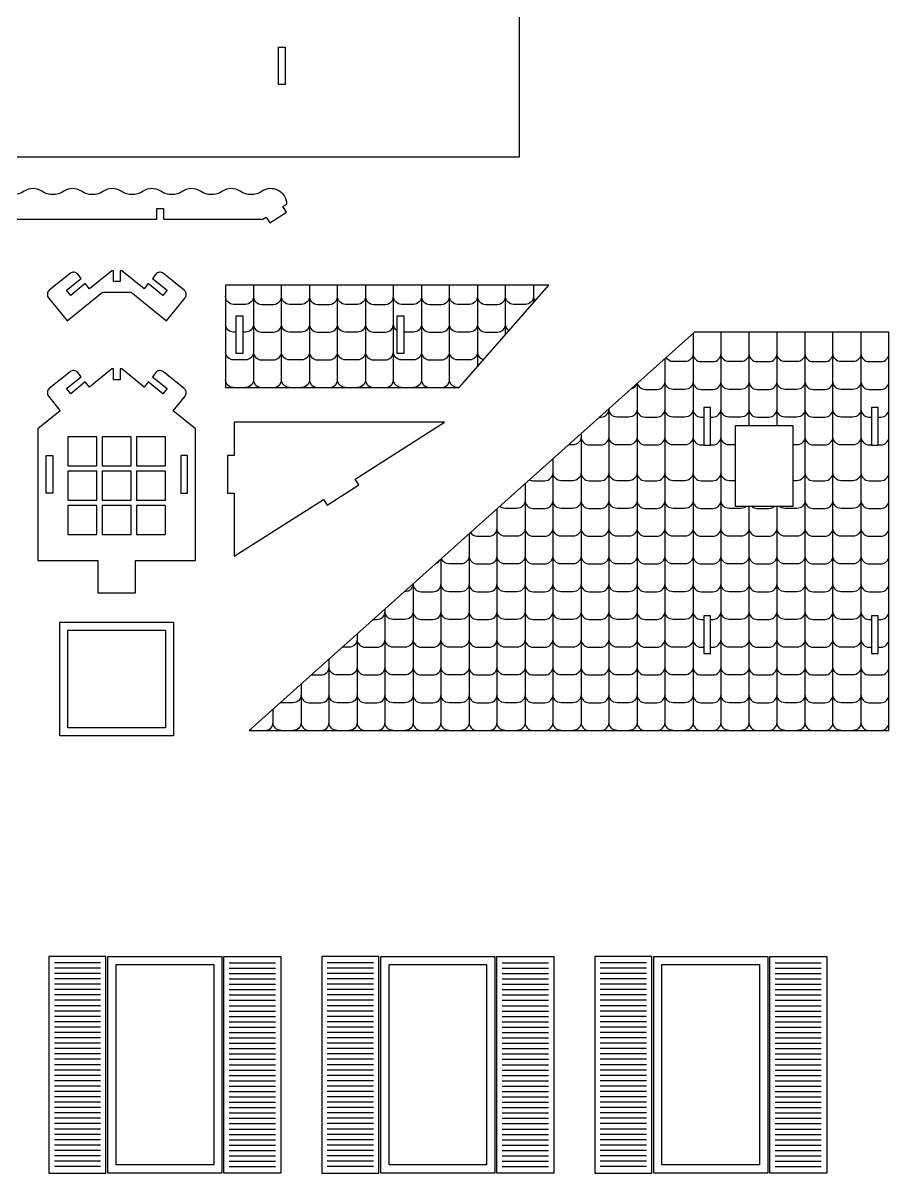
# Model space of a CAD drawing. Extents: x 9461 to 9920, y 969 to 1221.
# Drawn here: x 9739.8 to 9804.4, y 971.7 to 1057.4 of the extents above; entities that cross this region are included whole.
import ezdxf

# ---------------------------------------------------------------- set-up
doc = ezdxf.new("R2010")
doc.units = 0
doc.header["$MEASUREMENT"] = 0
doc.layers.add('LAYER_1', color=18, linetype='CONTINUOUS')

msp = doc.modelspace()

# ---------------------------------------------------------------- linework, layer by layer
at = {"layer": 'LAYER_1'}
for points in [[(9776.814, 1047.442), (9718.021, 1047.442), (9718.021, 1061.953), (9776.814, 1061.953)], [(9758.868, 1055.642), (9759.368, 1055.642), (9759.368, 1052.842), (9758.868, 1052.842)], [(9772.348, 1030.244), (9779.036, 1037.883), (9754.924, 1037.883), (9754.924, 1030.244)], [(9755.724, 1035.589), (9756.224, 1035.589), (9756.224, 1032.789), (9755.724, 1032.789)], [(9767.724, 1035.589), (9768.224, 1035.589), (9768.224, 1032.789), (9767.724, 1032.789)], [(9804.388, 1004.671), (9804.388, 1034.369), (9789.876, 1034.369), (9756.686, 1004.671)], [(9791.088, 1025.949), (9791.088, 1028.749), (9790.588, 1028.749), (9790.588, 1025.949)], [(9803.588, 1025.949), (9803.588, 1028.749), (9803.088, 1028.749), (9803.088, 1025.949)], [(9755.075, 1022.369), (9755.575, 1022.369), (9755.575, 1017.662), (9762.229, 1021.906), (9762.498, 1021.484), (9764.858, 1022.99), (9764.59, 1023.411), (9771.243, 1027.655), (9755.575, 1027.655), (9755.575, 1025.169), (9755.075, 1025.169)], [(9797.254, 1027.394), (9792.921, 1027.394), (9792.921, 1021.404), (9797.254, 1021.404)], [(9743.177, 1024.409), (9745.337, 1024.409), (9745.337, 1026.569), (9743.177, 1026.569)], [(9745.737, 1024.409), (9747.897, 1024.409), (9747.897, 1026.569), (9745.737, 1026.569)], [(9748.297, 1024.409), (9750.457, 1024.409), (9750.457, 1026.569), (9748.297, 1026.569)], [(9741.543, 1025.169), (9742.043, 1025.169), (9742.043, 1022.369), (9741.543, 1022.369)], [(9752.092, 1025.169), (9751.592, 1025.169), (9751.592, 1022.369), (9752.092, 1022.369)], [(9743.177, 1021.849), (9745.337, 1021.849), (9745.337, 1024.009), (9743.177, 1024.009)], [(9745.737, 1021.849), (9747.897, 1021.849), (9747.897, 1024.009), (9745.737, 1024.009)], [(9748.297, 1021.849), (9750.457, 1021.849), (9750.457, 1024.009), (9748.297, 1024.009)], [(9743.177, 1019.289), (9745.337, 1019.289), (9745.337, 1021.449), (9743.177, 1021.449)], [(9745.737, 1019.289), (9747.897, 1019.289), (9747.897, 1021.449), (9745.737, 1021.449)], [(9748.297, 1019.289), (9750.457, 1019.289), (9750.457, 1021.449), (9748.297, 1021.449)], [(9791.088, 1013.221), (9790.588, 1013.221), (9790.588, 1010.421), (9791.088, 1010.421)], [(9803.588, 1013.221), (9803.088, 1013.221), (9803.088, 1010.421), (9803.588, 1010.421)], [(9742.577, 1012.747), (9751.057, 1012.747), (9751.057, 1004.267), (9742.577, 1004.267)], [(9743.177, 1012.147), (9750.457, 1012.147), (9750.457, 1004.867), (9743.177, 1004.867)], [(9746.003, 987.821), (9741.763, 987.821), (9741.763, 971.661), (9746.003, 971.661)], [(9754.643, 987.821), (9754.643, 971.661), (9746.163, 971.661), (9746.163, 987.821)], [(9754.803, 987.821), (9759.043, 987.821), (9759.043, 971.661), (9754.803, 971.661)], [(9766.353, 987.821), (9762.113, 987.821), (9762.113, 971.661), (9766.353, 971.661)], [(9774.993, 987.821), (9774.993, 971.661), (9766.513, 971.661), (9766.513, 987.821)], [(9775.153, 987.821), (9779.393, 987.821), (9779.393, 971.661), (9775.153, 971.661)], [(9786.703, 987.821), (9782.463, 987.821), (9782.463, 971.661), (9786.703, 971.661)], [(9795.343, 987.821), (9795.343, 971.661), (9786.863, 971.661), (9786.863, 987.821)], [(9795.503, 987.821), (9799.743, 987.821), (9799.743, 971.661), (9795.503, 971.661)], [(9746.763, 987.221), (9754.043, 987.221), (9754.043, 972.261), (9746.763, 972.261)], [(9767.113, 987.221), (9774.393, 987.221), (9774.393, 972.261), (9767.113, 972.261)], [(9787.463, 987.221), (9794.743, 987.221), (9794.743, 972.261), (9787.463, 972.261)]]:
    msp.add_lwpolyline(points, close=True, dxfattribs=at)
for points in [[(9738.307, 1042.8), (9749.807, 1042.8), (9749.807, 1043.6), (9750.307, 1043.6), (9750.307, 1042.8), (9757.702, 1042.8), (9757.957, 1042.962), (9758.226, 1042.541), (9759.465, 1043.331), (9759.196, 1043.753), (9759.506, 1043.95, 0.579603), (9757.645, 1044.886, -0.300981), (9756.013, 1044.886, 0.300981), (9754.688, 1044.886, -0.300981), (9753.056, 1044.886, 0.300981), (9751.732, 1044.886, -0.300981), (9750.1, 1044.886, 0.300981), (9748.775, 1044.886, -0.300981), (9747.143, 1044.886, 0.300981), (9745.818, 1044.886, -0.300981), (9744.186, 1044.886, 0.300981), (9742.862, 1044.886, -0.300981), (9741.23, 1044.886, 0.300981), (9739.905, 1044.886, -0.300981), (9738.273, 1044.886, 0.236244)], [(9757.011, 1037.883), (9757.011, 1030.844, -0.414214), (9756.411, 1030.244)], [(9758.498, 1030.244, 0.414214), (9759.098, 1030.844), (9759.098, 1037.883)], [(9761.185, 1037.883), (9761.185, 1030.844, 0.414214), (9761.785, 1030.244)], [(9762.673, 1030.244, 0.414214), (9763.273, 1030.844), (9763.273, 1037.883)], [(9765.36, 1037.883), (9765.36, 1030.844, 0.414214), (9765.96, 1030.244)], [(9766.847, 1030.244, 0.414214), (9767.447, 1030.844), (9767.447, 1037.883)], [(9769.535, 1037.883), (9769.535, 1030.844, -0.414214), (9768.935, 1030.244)], [(9772.222, 1030.244, -0.414214), (9771.622, 1030.844), (9771.622, 1037.883)], [(9757.011, 1037.054, -0.414214), (9756.411, 1036.454), (9755.524, 1036.454, -0.414214), (9754.924, 1037.054)], [(9757.011, 1037.054, 0.414214), (9757.611, 1036.454), (9758.498, 1036.454, 0.414214), (9759.098, 1037.054)], [(9761.185, 1037.054, -0.414214), (9760.585, 1036.454), (9759.698, 1036.454, -0.414214), (9759.098, 1037.054)], [(9761.185, 1037.054, 0.414214), (9761.785, 1036.454), (9762.673, 1036.454, 0.414214), (9763.273, 1037.054)], [(9765.36, 1037.054, -0.414214), (9764.76, 1036.454), (9763.873, 1036.454, -0.414214), (9763.273, 1037.054)], [(9765.36, 1037.054, 0.414214), (9765.96, 1036.454), (9766.847, 1036.454, 0.414214), (9767.447, 1037.054)], [(9769.535, 1037.054, -0.414214), (9768.935, 1036.454), (9768.047, 1036.454, -0.414214), (9767.447, 1037.054)], [(9769.535, 1037.054, 0.414214), (9770.135, 1036.454), (9771.022, 1036.454, 0.414214), (9771.622, 1037.054)], [(9773.709, 1037.054, -0.414214), (9773.109, 1036.454), (9772.222, 1036.454, -0.414214), (9771.622, 1037.054)], [(9773.709, 1037.054, 0.414214), (9774.309, 1036.454), (9775.197, 1036.454, 0.414214), (9775.797, 1037.054)], [(9777.884, 1037.054, -0.414214), (9777.284, 1036.454), (9776.397, 1036.454, -0.414214), (9775.797, 1037.054)], [(9777.884, 1037.054, 0.159509), (9778, 1036.699)], [(9755.724, 1034.384), (9755.524, 1034.384, -0.414214), (9754.924, 1034.984)], [(9757.011, 1034.984, -0.414214), (9756.411, 1034.384), (9756.224, 1034.384)], [(9757.011, 1034.984, 0.414214), (9757.611, 1034.384), (9758.498, 1034.384, 0.414214), (9759.098, 1034.984)], [(9761.185, 1034.984, -0.414214), (9760.585, 1034.384), (9759.698, 1034.384, -0.414214), (9759.098, 1034.984)], [(9761.185, 1034.984, 0.414214), (9761.785, 1034.384), (9762.673, 1034.384, 0.414214), (9763.273, 1034.984)], [(9765.36, 1034.984, -0.414214), (9764.76, 1034.384), (9763.873, 1034.384, -0.414214), (9763.273, 1034.984)], [(9765.36, 1034.984, 0.414214), (9765.96, 1034.384), (9766.847, 1034.384, 0.414214), (9767.447, 1034.984)], [(9767.724, 1034.478, -0.255564), (9767.447, 1034.984)], [(9769.535, 1034.984, -0.414214), (9768.935, 1034.384), (9768.224, 1034.384)], [(9769.535, 1034.984, 0.414214), (9770.135, 1034.384), (9771.022, 1034.384, 0.414214), (9771.622, 1034.984)], [(9773.709, 1034.984, -0.414214), (9773.109, 1034.384), (9772.222, 1034.384, -0.414214), (9771.622, 1034.984)], [(9773.709, 1034.984, 0.414214), (9774.309, 1034.384), (9775.197, 1034.384, 0.414214), (9775.797, 1034.984)], [(9776.062, 1034.486, -0.249891), (9775.797, 1034.984)], [(9789.777, 1034.28), (9789.777, 1005.271, -0.414214), (9789.177, 1004.671)], [(9791.264, 1004.671, 0.414214), (9791.864, 1005.271), (9791.864, 1034.369)], [(9798.126, 1034.369), (9798.126, 1005.271, -0.414214), (9797.526, 1004.671)], [(9799.613, 1004.671, 0.414214), (9800.213, 1005.271), (9800.213, 1034.369)], [(9802.3, 1034.369), (9802.3, 1005.271, -0.414214), (9801.7, 1004.671)], [(9757.011, 1032.914, -0.414214), (9756.411, 1032.314), (9755.524, 1032.314, -0.414214), (9754.924, 1032.914)], [(9757.011, 1032.914, 0.414214), (9757.611, 1032.314), (9758.498, 1032.314, 0.414214), (9759.098, 1032.914)], [(9761.185, 1032.914, -0.414214), (9760.585, 1032.314), (9759.698, 1032.314, -0.414214), (9759.098, 1032.914)], [(9761.185, 1032.914, 0.414214), (9761.785, 1032.314), (9762.673, 1032.314, 0.414214), (9763.273, 1032.914)], [(9765.36, 1032.914, -0.414214), (9764.76, 1032.314), (9763.873, 1032.314, -0.414214), (9763.273, 1032.914)], [(9765.36, 1032.914, 0.414214), (9765.96, 1032.314), (9766.847, 1032.314, 0.414214), (9767.447, 1032.914)], [(9769.535, 1032.914, -0.414214), (9768.935, 1032.314), (9768.047, 1032.314, -0.414214), (9767.447, 1032.914)], [(9769.535, 1032.914, 0.414214), (9770.135, 1032.314), (9771.022, 1032.314, 0.414214), (9771.622, 1032.914)], [(9773.709, 1032.914, -0.414214), (9773.109, 1032.314), (9772.222, 1032.314, -0.414214), (9771.622, 1032.914)], [(9773.709, 1032.914, 0.349089), (9774.174, 1032.329)], [(9789.777, 1032.781, -0.414214), (9789.177, 1032.181), (9788.289, 1032.181, -0.26914), (9787.768, 1032.483)], [(9789.777, 1032.781, 0.414214), (9790.377, 1032.181), (9791.264, 1032.181, 0.414214), (9791.864, 1032.781)], [(9793.951, 1032.781, -0.414214), (9793.351, 1032.181), (9792.464, 1032.181, -0.414214), (9791.864, 1032.781)], [(9793.951, 1032.781, 0.414214), (9794.551, 1032.181), (9795.439, 1032.181, 0.414214), (9796.039, 1032.781)], [(9798.126, 1032.781, -0.414214), (9797.526, 1032.181), (9796.639, 1032.181, -0.414214), (9796.039, 1032.781)], [(9798.126, 1032.781, 0.414214), (9798.726, 1032.181), (9799.613, 1032.181, 0.414214), (9800.213, 1032.781)], [(9802.3, 1032.781, -0.414214), (9801.7, 1032.181), (9800.813, 1032.181, -0.414214), (9800.213, 1032.781)], [(9802.3, 1032.781, 0.414214), (9802.9, 1032.181), (9803.788, 1032.181, 0.414214), (9804.388, 1032.781)], [(9788.289, 1004.671, -0.414214), (9787.689, 1005.271), (9787.689, 1032.412)], [(9755.524, 1030.244, -0.414214), (9754.924, 1030.844)], [(9757.011, 1030.844, 0.414214), (9757.611, 1030.244)], [(9759.698, 1030.244, -0.414214), (9759.098, 1030.844)], [(9761.185, 1030.844, -0.414214), (9760.585, 1030.244)], [(9763.873, 1030.244, -0.414214), (9763.273, 1030.844)], [(9765.36, 1030.844, -0.414214), (9764.76, 1030.244)], [(9768.047, 1030.244, -0.414214), (9767.447, 1030.844)], [(9769.535, 1030.844, 0.414214), (9770.135, 1030.244)], [(9771.022, 1030.244, 0.414214), (9771.622, 1030.844)], [(9785.569, 1030.515, -0.260244), (9785.133, 1030.125)], [(9785.602, 1030.544), (9785.602, 1005.271, 0.414214), (9786.202, 1004.671)], [(9785.621, 1030.561, 0.342363), (9786.202, 1030.111), (9787.089, 1030.111, 0.414214), (9787.689, 1030.711)], [(9789.777, 1030.711, -0.414214), (9789.177, 1030.111), (9788.289, 1030.111, -0.414214), (9787.689, 1030.711)], [(9789.777, 1030.711, 0.414214), (9790.377, 1030.111), (9791.264, 1030.111, 0.414214), (9791.864, 1030.711)], [(9793.951, 1030.711, -0.414214), (9793.351, 1030.111), (9792.464, 1030.111, -0.414214), (9791.864, 1030.711)], [(9793.951, 1030.711, 0.414214), (9794.551, 1030.111), (9795.439, 1030.111, 0.414214), (9796.039, 1030.711)], [(9798.126, 1030.711, -0.414214), (9797.526, 1030.111), (9796.639, 1030.111, -0.414214), (9796.039, 1030.711)], [(9798.126, 1030.711, 0.414214), (9798.726, 1030.111), (9799.613, 1030.111, 0.414214), (9800.213, 1030.711)], [(9802.3, 1030.711, -0.414214), (9801.7, 1030.111), (9800.813, 1030.111, -0.414214), (9800.213, 1030.711)], [(9802.3, 1030.711, 0.414214), (9802.9, 1030.111), (9803.788, 1030.111, 0.414214), (9804.388, 1030.711)], [(9782.804, 1028.041), (9782.915, 1028.041, 0.414214), (9783.515, 1028.641)], [(9782.915, 1004.671, 0.414214), (9783.515, 1005.271), (9783.515, 1028.677)], [(9785.602, 1028.641, -0.414214), (9785.002, 1028.041), (9784.115, 1028.041, -0.414214), (9783.515, 1028.641)], [(9785.602, 1028.641, 0.414214), (9786.202, 1028.041), (9787.089, 1028.041, 0.414214), (9787.689, 1028.641)], [(9789.777, 1028.641, -0.414214), (9789.177, 1028.041), (9788.289, 1028.041, -0.414214), (9787.689, 1028.641)], [(9789.777, 1028.641, 0.414214), (9790.377, 1028.041), (9790.588, 1028.041)], [(9791.088, 1028.041), (9791.264, 1028.041, 0.414214), (9791.864, 1028.641)], [(9793.951, 1028.641, -0.414214), (9793.351, 1028.041), (9792.464, 1028.041, -0.414214), (9791.864, 1028.641)], [(9793.951, 1028.641, 0.414214), (9794.551, 1028.041), (9795.439, 1028.041, 0.414214), (9796.039, 1028.641)], [(9798.126, 1028.641, -0.414214), (9797.526, 1028.041), (9796.639, 1028.041, -0.414214), (9796.039, 1028.641)], [(9798.126, 1028.641, 0.414214), (9798.726, 1028.041), (9799.613, 1028.041, 0.414214), (9800.213, 1028.641)], [(9802.3, 1028.641, -0.414214), (9801.7, 1028.041), (9800.813, 1028.041, -0.414214), (9800.213, 1028.641)], [(9802.3, 1028.641, 0.414214), (9802.9, 1028.041), (9803.088, 1028.041)], [(9803.588, 1028.041), (9803.788, 1028.041, 0.414214), (9804.388, 1028.641)], [(9781.428, 1026.809), (9781.428, 1005.271, -0.414214), (9780.828, 1004.671)], [(9781.428, 1026.571, -0.414214), (9780.828, 1025.971), (9780.49, 1025.971)], [(9781.428, 1026.571, 0.414214), (9782.028, 1025.971), (9782.915, 1025.971, 0.414214), (9783.515, 1026.571)], [(9785.602, 1026.571, -0.414214), (9785.002, 1025.971), (9784.115, 1025.971, -0.414214), (9783.515, 1026.571)], [(9785.602, 1026.571, 0.414214), (9786.202, 1025.971), (9787.089, 1025.971, 0.414214), (9787.689, 1026.571)], [(9789.777, 1026.571, -0.414214), (9789.177, 1025.971), (9788.289, 1025.971, -0.414214), (9787.689, 1026.571)], [(9789.777, 1026.571, 0.414214), (9790.377, 1025.971), (9790.588, 1025.971)], [(9791.088, 1025.971), (9791.264, 1025.971, 0.414214), (9791.864, 1026.571)], [(9792.921, 1025.971), (9792.464, 1025.971, -0.414214), (9791.864, 1026.571)], [(9798.126, 1026.571, -0.414214), (9797.526, 1025.971), (9797.254, 1025.971)], [(9798.126, 1026.571, 0.414214), (9798.726, 1025.971), (9799.613, 1025.971, 0.414214), (9800.213, 1026.571)], [(9802.3, 1026.571, -0.414214), (9801.7, 1025.971), (9800.813, 1025.971, -0.414214), (9800.213, 1026.571)], [(9802.3, 1026.571, 0.414214), (9802.9, 1025.971), (9803.088, 1025.971)], [(9803.588, 1025.971), (9803.788, 1025.971, 0.414214), (9804.388, 1026.571)], [(9779.94, 1004.671, -0.414214), (9779.34, 1005.271), (9779.34, 1024.941)], [(9777.58, 1023.366, 0.118653), (9777.853, 1023.301), (9778.74, 1023.301, 0.414214), (9779.34, 1023.901)], [(9781.428, 1023.901, -0.414214), (9780.828, 1023.301), (9779.94, 1023.301, -0.414214), (9779.34, 1023.901)], [(9781.428, 1023.901, 0.414214), (9782.028, 1023.301), (9782.915, 1023.301, 0.414214), (9783.515, 1023.901)], [(9785.602, 1023.901, -0.414214), (9785.002, 1023.301), (9784.115, 1023.301, -0.414214), (9783.515, 1023.901)], [(9785.602, 1023.901, 0.414214), (9786.202, 1023.301), (9787.089, 1023.301, 0.414214), (9787.689, 1023.901)], [(9789.777, 1023.901, -0.414214), (9789.177, 1023.301), (9788.289, 1023.301, -0.414214), (9787.689, 1023.901)], [(9789.777, 1023.901, 0.414214), (9790.377, 1023.301), (9791.264, 1023.301, 0.414214), (9791.864, 1023.901)], [(9792.921, 1023.301), (9792.464, 1023.301, -0.414214), (9791.864, 1023.901)], [(9798.126, 1023.901, -0.414214), (9797.526, 1023.301), (9797.254, 1023.301)], [(9798.126, 1023.901, 0.414214), (9798.726, 1023.301), (9799.613, 1023.301, 0.414214), (9800.213, 1023.901)], [(9802.3, 1023.901, -0.414214), (9801.7, 1023.301), (9800.813, 1023.301, -0.414214), (9800.213, 1023.901)], [(9802.3, 1023.901, 0.414214), (9802.9, 1023.301), (9803.788, 1023.301, 0.414214), (9804.388, 1023.901)], [(9777.253, 1023.074), (9777.253, 1005.271, -0.414214), (9776.653, 1004.671)], [(9777.253, 1021.831, -0.414214), (9776.653, 1021.231), (9775.766, 1021.231, -0.185005), (9775.365, 1021.384)], [(9777.253, 1021.831, 0.414214), (9777.853, 1021.231), (9778.74, 1021.231, 0.414214), (9779.34, 1021.831)], [(9781.428, 1021.831, -0.414214), (9780.828, 1021.231), (9779.94, 1021.231, -0.414214), (9779.34, 1021.831)], [(9781.428, 1021.831, 0.414214), (9782.028, 1021.231), (9782.915, 1021.231, 0.414214), (9783.515, 1021.831)], [(9785.602, 1021.831, -0.414214), (9785.002, 1021.231), (9784.115, 1021.231, -0.414214), (9783.515, 1021.831)], [(9785.602, 1021.831, 0.414214), (9786.202, 1021.231), (9787.089, 1021.231, 0.414214), (9787.689, 1021.831)], [(9789.777, 1021.831, -0.414214), (9789.177, 1021.231), (9788.289, 1021.231, -0.414214), (9787.689, 1021.831)], [(9789.777, 1021.831, 0.414214), (9790.377, 1021.231), (9791.264, 1021.231, 0.414214), (9791.864, 1021.831)], [(9793.773, 1021.404, -0.197346), (9793.351, 1021.231), (9792.464, 1021.231, -0.414214), (9791.864, 1021.831)], [(9798.126, 1021.831, -0.414214), (9797.526, 1021.231), (9796.639, 1021.231, -0.197346), (9796.217, 1021.404)], [(9798.126, 1021.831, 0.414214), (9798.726, 1021.231), (9799.613, 1021.231, 0.414214), (9800.213, 1021.831)], [(9802.3, 1021.831, -0.414214), (9801.7, 1021.231), (9800.813, 1021.231, -0.414214), (9800.213, 1021.831)], [(9802.3, 1021.831, 0.414214), (9802.9, 1021.231), (9803.788, 1021.231, 0.414214), (9804.388, 1021.831)], [(9774.566, 1004.671, 0.414214), (9775.166, 1005.271), (9775.166, 1021.206)], [(9793.951, 1021.404), (9793.951, 1005.271, 0.414214), (9794.551, 1004.671)], [(9794.13, 1021.404, 0.197346), (9794.551, 1021.231), (9795.439, 1021.231, 0.197346), (9795.86, 1021.404)], [(9796.639, 1004.671, -0.414214), (9796.039, 1005.271), (9796.039, 1021.404)], [(9773.078, 1019.338), (9773.078, 1005.271, 0.414214), (9773.678, 1004.671)], [(9773.179, 1019.428, 0.251013), (9773.678, 1019.161), (9774.566, 1019.161, 0.414214), (9775.166, 1019.761)], [(9777.253, 1019.761, -0.414214), (9776.653, 1019.161), (9775.766, 1019.161, -0.414214), (9775.166, 1019.761)], [(9777.253, 1019.761, 0.414214), (9777.853, 1019.161), (9778.74, 1019.161, 0.414214), (9779.34, 1019.761)], [(9781.428, 1019.761, -0.414214), (9780.828, 1019.161), (9779.94, 1019.161, -0.414214), (9779.34, 1019.761)], [(9781.428, 1019.761, 0.414214), (9782.028, 1019.161), (9782.915, 1019.161, 0.414214), (9783.515, 1019.761)], [(9785.602, 1019.761, -0.414214), (9785.002, 1019.161), (9784.115, 1019.161, -0.414214), (9783.515, 1019.761)], [(9785.602, 1019.761, 0.414214), (9786.202, 1019.161), (9787.089, 1019.161, 0.414214), (9787.689, 1019.761)], [(9789.777, 1019.761, -0.414214), (9789.177, 1019.161), (9788.289, 1019.161, -0.414214), (9787.689, 1019.761)], [(9789.777, 1019.761, 0.414214), (9790.377, 1019.161), (9791.264, 1019.161, 0.414214), (9791.864, 1019.761)], [(9793.951, 1019.761, -0.414214), (9793.351, 1019.161), (9792.464, 1019.161, -0.414214), (9791.864, 1019.761)], [(9793.951, 1019.761, 0.414214), (9794.551, 1019.161), (9795.439, 1019.161, 0.414214), (9796.039, 1019.761)], [(9798.126, 1019.761, -0.414214), (9797.526, 1019.161), (9796.639, 1019.161, -0.414214), (9796.039, 1019.761)], [(9798.126, 1019.761, 0.414214), (9798.726, 1019.161), (9799.613, 1019.161, 0.414214), (9800.213, 1019.761)], [(9802.3, 1019.761, -0.414214), (9801.7, 1019.161), (9800.813, 1019.161, -0.414214), (9800.213, 1019.761)], [(9802.3, 1019.761, 0.414214), (9802.9, 1019.161), (9803.788, 1019.161, 0.414214), (9804.388, 1019.761)], [(9770.391, 1004.671, 0.414214), (9770.991, 1005.271), (9770.991, 1017.471)], [(9770.615, 1017.134, 0.175897), (9770.92, 1017.407)], [(9773.078, 1017.691, -0.414214), (9772.478, 1017.091), (9771.591, 1017.091, -0.321837), (9771.023, 1017.499)], [(9773.078, 1017.691, 0.414214), (9773.678, 1017.091), (9774.566, 1017.091, 0.414214), (9775.166, 1017.691)], [(9777.253, 1017.691, -0.414214), (9776.653, 1017.091), (9775.766, 1017.091, -0.414214), (9775.166, 1017.691)], [(9777.253, 1017.691, 0.414214), (9777.853, 1017.091), (9778.74, 1017.091, 0.414214), (9779.34, 1017.691)], [(9781.428, 1017.691, -0.414214), (9780.828, 1017.091), (9779.94, 1017.091, -0.414214), (9779.34, 1017.691)], [(9781.428, 1017.691, 0.414214), (9782.028, 1017.091), (9782.915, 1017.091, 0.414214), (9783.515, 1017.691)], [(9785.602, 1017.691, -0.414214), (9785.002, 1017.091), (9784.115, 1017.091, -0.414214), (9783.515, 1017.691)], [(9785.602, 1017.691, 0.414214), (9786.202, 1017.091), (9787.089, 1017.091, 0.414214), (9787.689, 1017.691)], [(9789.777, 1017.691, -0.414214), (9789.177, 1017.091), (9788.289, 1017.091, -0.414214), (9787.689, 1017.691)], [(9789.777, 1017.691, 0.414214), (9790.377, 1017.091), (9791.264, 1017.091, 0.414214), (9791.864, 1017.691)], [(9793.951, 1017.691, -0.414214), (9793.351, 1017.091), (9792.464, 1017.091, -0.414214), (9791.864, 1017.691)], [(9793.951, 1017.691, 0.414214), (9794.551, 1017.091), (9795.439, 1017.091, 0.414214), (9796.039, 1017.691)], [(9798.126, 1017.691, -0.414214), (9797.526, 1017.091), (9796.639, 1017.091, -0.414214), (9796.039, 1017.691)], [(9798.126, 1017.691, 0.414214), (9798.726, 1017.091), (9799.613, 1017.091, 0.414214), (9800.213, 1017.691)], [(9802.3, 1017.691, -0.414214), (9801.7, 1017.091), (9800.813, 1017.091, -0.414214), (9800.213, 1017.691)], [(9802.3, 1017.691, 0.414214), (9802.9, 1017.091), (9803.788, 1017.091, 0.414214), (9804.388, 1017.691)], [(9768.904, 1015.621), (9768.904, 1005.271, -0.414214), (9768.304, 1004.671)], [(9768.904, 1015.603, 0.405747), (9769.504, 1015.021), (9770.391, 1015.021, 0.414214), (9770.991, 1015.621)], [(9773.078, 1015.621, -0.414214), (9772.478, 1015.021), (9771.591, 1015.021, -0.414214), (9770.991, 1015.621)], [(9773.078, 1015.621, 0.414214), (9773.678, 1015.021), (9774.566, 1015.021, 0.414214), (9775.166, 1015.621)], [(9777.253, 1015.621, -0.414214), (9776.653, 1015.021), (9775.766, 1015.021, -0.414214), (9775.166, 1015.621)], [(9777.253, 1015.621, 0.414214), (9777.853, 1015.021), (9778.74, 1015.021, 0.414214), (9779.34, 1015.621)], [(9781.428, 1015.621, -0.414214), (9780.828, 1015.021), (9779.94, 1015.021, -0.414214), (9779.34, 1015.621)], [(9781.428, 1015.621, 0.414214), (9782.028, 1015.021), (9782.915, 1015.021, 0.414214), (9783.515, 1015.621)], [(9785.602, 1015.621, -0.414214), (9785.002, 1015.021), (9784.115, 1015.021, -0.414214), (9783.515, 1015.621)], [(9785.602, 1015.621, 0.414214), (9786.202, 1015.021), (9787.089, 1015.021, 0.414214), (9787.689, 1015.621)], [(9789.777, 1015.621, -0.414214), (9789.177, 1015.021), (9788.289, 1015.021, -0.414214), (9787.689, 1015.621)], [(9789.777, 1015.621, 0.414214), (9790.377, 1015.021), (9791.264, 1015.021, 0.414214), (9791.864, 1015.621)], [(9793.951, 1015.621, -0.414214), (9793.351, 1015.021), (9792.464, 1015.021, -0.414214), (9791.864, 1015.621)], [(9793.951, 1015.621, 0.414214), (9794.551, 1015.021), (9795.439, 1015.021, 0.414214), (9796.039, 1015.621)], [(9798.126, 1015.621, -0.414214), (9797.526, 1015.021), (9796.639, 1015.021, -0.414214), (9796.039, 1015.621)], [(9798.126, 1015.621, 0.414214), (9798.726, 1015.021), (9799.613, 1015.021, 0.414214), (9800.213, 1015.621)], [(9802.3, 1015.621, -0.414214), (9801.7, 1015.021), (9800.813, 1015.021, -0.414214), (9800.213, 1015.621)], [(9802.3, 1015.621, 0.414214), (9802.9, 1015.021), (9803.788, 1015.021, 0.414214), (9804.388, 1015.621)], [(9768.904, 1015.603, -0.405523), (9768.304, 1015.021), (9768.253, 1015.021)], [(9765.94, 1012.951), (9766.216, 1012.951, 0.414214), (9766.816, 1013.551)], [(9767.416, 1004.671, -0.414214), (9766.816, 1005.271), (9766.816, 1013.735)], [(9768.904, 1013.551, -0.414214), (9768.304, 1012.951), (9767.416, 1012.951, -0.414214), (9766.816, 1013.551)], [(9768.904, 1013.551, 0.414214), (9769.504, 1012.951), (9770.391, 1012.951, 0.414214), (9770.991, 1013.551)], [(9773.078, 1013.551, -0.414214), (9772.478, 1012.951), (9771.591, 1012.951, -0.414214), (9770.991, 1013.551)], [(9773.078, 1013.551, 0.414214), (9773.678, 1012.951), (9774.566, 1012.951, 0.414214), (9775.166, 1013.551)], [(9777.253, 1013.551, -0.414214), (9776.653, 1012.951), (9775.766, 1012.951, -0.414214), (9775.166, 1013.551)], [(9777.253, 1013.551, 0.414214), (9777.853, 1012.951), (9778.74, 1012.951, 0.414214), (9779.34, 1013.551)], [(9781.428, 1013.551, -0.414214), (9780.828, 1012.951), (9779.94, 1012.951, -0.414214), (9779.34, 1013.551)], [(9781.428, 1013.551, 0.414214), (9782.028, 1012.951), (9782.915, 1012.951, 0.414214), (9783.515, 1013.551)], [(9785.602, 1013.551, -0.414214), (9785.002, 1012.951), (9784.115, 1012.951, -0.414214), (9783.515, 1013.551)], [(9785.602, 1013.551, 0.414214), (9786.202, 1012.951), (9787.089, 1012.951, 0.414214), (9787.689, 1013.551)], [(9789.777, 1013.551, -0.414214), (9789.177, 1012.951), (9788.289, 1012.951, -0.414214), (9787.689, 1013.551)], [(9789.777, 1013.551, 0.414214), (9790.377, 1012.951), (9790.588, 1012.951)], [(9791.088, 1012.951), (9791.264, 1012.951, 0.414214), (9791.864, 1013.551)], [(9793.951, 1013.551, -0.414214), (9793.351, 1012.951), (9792.464, 1012.951, -0.414214), (9791.864, 1013.551)], [(9793.951, 1013.551, 0.414214), (9794.551, 1012.951), (9795.439, 1012.951, 0.414214), (9796.039, 1013.551)], [(9798.126, 1013.551, -0.414214), (9797.526, 1012.951), (9796.639, 1012.951, -0.414214), (9796.039, 1013.551)], [(9798.126, 1013.551, 0.414214), (9798.726, 1012.951), (9799.613, 1012.951, 0.414214), (9800.213, 1013.551)], [(9802.3, 1013.551, -0.414214), (9801.7, 1012.951), (9800.813, 1012.951, -0.414214), (9800.213, 1013.551)], [(9802.3, 1013.551, 0.414214), (9802.9, 1012.951), (9803.088, 1012.951)], [(9803.588, 1012.951), (9803.788, 1012.951, 0.414214), (9804.388, 1013.551)], [(9764.729, 1011.481, -0.414214), (9764.129, 1010.881), (9763.626, 1010.881)], [(9764.729, 1011.868), (9764.729, 1005.271, -0.414214), (9764.129, 1004.671)], [(9764.729, 1011.481, 0.414214), (9765.329, 1010.881), (9766.216, 1010.881, 0.414214), (9766.816, 1011.481)], [(9768.904, 1011.481, -0.414214), (9768.304, 1010.881), (9767.416, 1010.881, -0.414214), (9766.816, 1011.481)], [(9768.904, 1011.481, 0.414214), (9769.504, 1010.881), (9770.391, 1010.881, 0.414214), (9770.991, 1011.481)], [(9773.078, 1011.481, -0.414214), (9772.478, 1010.881), (9771.591, 1010.881, -0.414214), (9770.991, 1011.481)], [(9773.078, 1011.481, 0.414214), (9773.678, 1010.881), (9774.566, 1010.881, 0.414214), (9775.166, 1011.481)], [(9777.253, 1011.481, -0.414214), (9776.653, 1010.881), (9775.766, 1010.881, -0.414214), (9775.166, 1011.481)], [(9777.253, 1011.481, 0.414214), (9777.853, 1010.881), (9778.74, 1010.881, 0.414214), (9779.34, 1011.481)], [(9781.428, 1011.481, -0.414214), (9780.828, 1010.881), (9779.94, 1010.881, -0.414214), (9779.34, 1011.481)], [(9781.428, 1011.481, 0.414214), (9782.028, 1010.881), (9782.915, 1010.881, 0.414214), (9783.515, 1011.481)], [(9785.602, 1011.481, -0.414214), (9785.002, 1010.881), (9784.115, 1010.881, -0.414214), (9783.515, 1011.481)], [(9785.602, 1011.481, 0.414214), (9786.202, 1010.881), (9787.089, 1010.881, 0.414214), (9787.689, 1011.481)], [(9789.777, 1011.481, -0.414214), (9789.177, 1010.881), (9788.289, 1010.881, -0.414214), (9787.689, 1011.481)], [(9789.777, 1011.481, 0.414214), (9790.377, 1010.881), (9790.588, 1010.881)], [(9791.088, 1010.881), (9791.264, 1010.881, 0.414214), (9791.864, 1011.481)], [(9793.951, 1011.481, -0.414214), (9793.351, 1010.881), (9792.464, 1010.881, -0.414214), (9791.864, 1011.481)], [(9793.951, 1011.481, 0.414214), (9794.551, 1010.881), (9795.439, 1010.881, 0.414214), (9796.039, 1011.481)], [(9798.126, 1011.481, -0.414214), (9797.526, 1010.881), (9796.639, 1010.881, -0.414214), (9796.039, 1011.481)], [(9798.126, 1011.481, 0.414214), (9798.726, 1010.881), (9799.613, 1010.881, 0.414214), (9800.213, 1011.481)], [(9802.3, 1011.481, -0.414214), (9801.7, 1010.881), (9800.813, 1010.881, -0.414214), (9800.213, 1011.481)], [(9802.3, 1011.481, 0.414214), (9802.9, 1010.881), (9803.088, 1010.881)], [(9803.588, 1010.881), (9803.788, 1010.881, 0.414214), (9804.388, 1011.481)], [(9762.042, 1004.671, 0.414214), (9762.642, 1005.271), (9762.642, 1010)], [(9761.313, 1008.811), (9762.042, 1008.811, 0.414214), (9762.642, 1009.411)], [(9764.729, 1009.411, -0.414214), (9764.129, 1008.811), (9763.242, 1008.811, -0.414214), (9762.642, 1009.411)], [(9764.729, 1009.411, 0.414214), (9765.329, 1008.811), (9766.216, 1008.811, 0.414214), (9766.816, 1009.411)], [(9768.904, 1009.411, -0.414214), (9768.304, 1008.811), (9767.416, 1008.811, -0.414214), (9766.816, 1009.411)], [(9768.904, 1009.411, 0.414214), (9769.504, 1008.811), (9770.391, 1008.811, 0.414214), (9770.991, 1009.411)], [(9773.078, 1009.411, -0.414214), (9772.478, 1008.811), (9771.591, 1008.811, -0.414214), (9770.991, 1009.411)], [(9773.078, 1009.411, 0.414214), (9773.678, 1008.811), (9774.566, 1008.811, 0.414214), (9775.166, 1009.411)], [(9777.253, 1009.411, -0.414214), (9776.653, 1008.811), (9775.766, 1008.811, -0.414214), (9775.166, 1009.411)], [(9777.253, 1009.411, 0.414214), (9777.853, 1008.811), (9778.74, 1008.811, 0.414214), (9779.34, 1009.411)], [(9781.428, 1009.411, -0.414214), (9780.828, 1008.811), (9779.94, 1008.811, -0.414214), (9779.34, 1009.411)], [(9781.428, 1009.411, 0.414214), (9782.028, 1008.811), (9782.915, 1008.811, 0.414214), (9783.515, 1009.411)], [(9785.602, 1009.411, -0.414214), (9785.002, 1008.811), (9784.115, 1008.811, -0.414214), (9783.515, 1009.411)], [(9785.602, 1009.411, 0.414214), (9786.202, 1008.811), (9787.089, 1008.811, 0.414214), (9787.689, 1009.411)], [(9789.777, 1009.411, -0.414214), (9789.177, 1008.811), (9788.289, 1008.811, -0.414214), (9787.689, 1009.411)], [(9789.777, 1009.411, 0.414214), (9790.377, 1008.811), (9791.264, 1008.811, 0.414214), (9791.864, 1009.411)], [(9793.951, 1009.411, -0.414214), (9793.351, 1008.811), (9792.464, 1008.811, -0.414214), (9791.864, 1009.411)], [(9793.951, 1009.411, 0.414214), (9794.551, 1008.811), (9795.439, 1008.811, 0.414214), (9796.039, 1009.411)], [(9798.126, 1009.411, -0.414214), (9797.526, 1008.811), (9796.639, 1008.811, -0.414214), (9796.039, 1009.411)], [(9798.126, 1009.411, 0.414214), (9798.726, 1008.811), (9799.613, 1008.811, 0.414214), (9800.213, 1009.411)], [(9802.3, 1009.411, -0.414214), (9801.7, 1008.811), (9800.813, 1008.811, -0.414214), (9800.213, 1009.411)], [(9802.3, 1009.411, 0.414214), (9802.9, 1008.811), (9803.788, 1008.811, 0.414214), (9804.388, 1009.411)], [(9760.555, 1008.132), (9760.555, 1005.271, -0.414214), (9759.955, 1004.671)], [(9760.555, 1007.341, -0.414214), (9759.955, 1006.741), (9759.067, 1006.741, -0.026777), (9759.003, 1006.744)], [(9760.555, 1007.341, 0.414214), (9761.155, 1006.741), (9762.042, 1006.741, 0.414214), (9762.642, 1007.341)], [(9764.729, 1007.341, -0.414214), (9764.129, 1006.741), (9763.242, 1006.741, -0.414214), (9762.642, 1007.341)], [(9764.729, 1007.341, 0.414214), (9765.329, 1006.741), (9766.216, 1006.741, 0.414214), (9766.816, 1007.341)], [(9768.904, 1007.341, -0.414214), (9768.304, 1006.741), (9767.416, 1006.741, -0.414214), (9766.816, 1007.341)], [(9768.904, 1007.341, 0.414214), (9769.504, 1006.741), (9770.391, 1006.741, 0.414214), (9770.991, 1007.341)], [(9773.078, 1007.341, -0.414214), (9772.478, 1006.741), (9771.591, 1006.741, -0.414214), (9770.991, 1007.341)], [(9773.078, 1007.341, 0.414214), (9773.678, 1006.741), (9774.566, 1006.741, 0.414214), (9775.166, 1007.341)], [(9777.253, 1007.341, -0.414214), (9776.653, 1006.741), (9775.766, 1006.741, -0.414214), (9775.166, 1007.341)], [(9777.253, 1007.341, 0.414214), (9777.853, 1006.741), (9778.74, 1006.741, 0.414214), (9779.34, 1007.341)], [(9781.428, 1007.341, -0.414214), (9780.828, 1006.741), (9779.94, 1006.741, -0.414214), (9779.34, 1007.341)], [(9781.428, 1007.341, 0.414214), (9782.028, 1006.741), (9782.915, 1006.741, 0.414214), (9783.515, 1007.341)], [(9785.602, 1007.341, -0.414214), (9785.002, 1006.741), (9784.115, 1006.741, -0.414214), (9783.515, 1007.341)], [(9785.602, 1007.341, 0.414214), (9786.202, 1006.741), (9787.089, 1006.741, 0.414214), (9787.689, 1007.341)], [(9789.777, 1007.341, -0.414214), (9789.177, 1006.741), (9788.289, 1006.741, -0.414214), (9787.689, 1007.341)], [(9789.777, 1007.341, 0.414214), (9790.377, 1006.741), (9791.264, 1006.741, 0.414214), (9791.864, 1007.341)], [(9793.951, 1007.341, -0.414214), (9793.351, 1006.741), (9792.464, 1006.741, -0.414214), (9791.864, 1007.341)], [(9793.951, 1007.341, 0.414214), (9794.551, 1006.741), (9795.439, 1006.741, 0.414214), (9796.039, 1007.341)], [(9798.126, 1007.341, -0.414214), (9797.526, 1006.741), (9796.639, 1006.741, -0.414214), (9796.039, 1007.341)], [(9798.126, 1007.341, 0.414214), (9798.726, 1006.741), (9799.613, 1006.741, 0.414214), (9800.213, 1007.341)], [(9802.3, 1007.341, -0.414214), (9801.7, 1006.741), (9800.813, 1006.741, -0.414214), (9800.213, 1007.341)], [(9802.3, 1007.341, 0.414214), (9802.9, 1006.741), (9803.788, 1006.741, 0.414214), (9804.388, 1007.341)], [(9757.867, 1004.671, 0.414214), (9758.467, 1005.271), (9758.467, 1006.265)], [(9756.741, 1004.72, 0.102653), (9756.98, 1004.671)], [(9759.067, 1004.671, -0.414214), (9758.467, 1005.271)], [(9760.555, 1005.271, 0.414214), (9761.155, 1004.671)], [(9763.242, 1004.671, -0.414214), (9762.642, 1005.271)], [(9764.729, 1005.271, 0.414214), (9765.329, 1004.671)], [(9766.216, 1004.671, 0.414214), (9766.816, 1005.271)], [(9768.904, 1005.271, 0.414214), (9769.504, 1004.671)], [(9771.591, 1004.671, -0.414214), (9770.991, 1005.271)], [(9773.078, 1005.271, -0.414214), (9772.478, 1004.671)], [(9775.766, 1004.671, -0.414214), (9775.166, 1005.271)], [(9777.253, 1005.271, 0.414214), (9777.853, 1004.671)], [(9778.74, 1004.671, 0.414214), (9779.34, 1005.271)], [(9781.428, 1005.271, 0.414214), (9782.028, 1004.671)], [(9784.115, 1004.671, -0.414214), (9783.515, 1005.271)], [(9785.602, 1005.271, -0.414214), (9785.002, 1004.671)], [(9787.089, 1004.671, 0.414214), (9787.689, 1005.271)], [(9789.777, 1005.271, 0.414214), (9790.377, 1004.671)], [(9792.464, 1004.671, -0.414214), (9791.864, 1005.271)], [(9793.951, 1005.271, -0.414214), (9793.351, 1004.671)], [(9795.439, 1004.671, 0.414214), (9796.039, 1005.271)], [(9798.126, 1005.271, 0.414214), (9798.726, 1004.671)], [(9800.813, 1004.671, -0.414214), (9800.213, 1005.271)], [(9802.3, 1005.271, 0.414214), (9802.9, 1004.671)], [(9803.788, 1004.671, 0.414214), (9804.388, 1005.271)]]:
    msp.add_lwpolyline(points, format="xyb", dxfattribs=at)
for points in [[(9747.067, 1038.963), (9747.067, 1038.163), (9746.567, 1038.163), (9746.567, 1038.963), (9746.452, 1038.963), (9744.785, 1037.613), (9744.47, 1038.002), (9743.383, 1037.12), (9743.068, 1037.509), (9744.156, 1038.39), (9743.904, 1038.701, 0.414214), (9743.341, 1038.76), (9741.787, 1037.501, 0.414214), (9741.728, 1036.938), (9743.113, 1035.229), (9745.748, 1037.363), (9747.887, 1037.363), (9750.522, 1035.229), (9751.907, 1036.938, 0.414214), (9751.848, 1037.501), (9750.294, 1038.76, 0.414214), (9749.731, 1038.701), (9749.479, 1038.39), (9750.567, 1037.509), (9750.252, 1037.12), (9749.164, 1038.002), (9748.85, 1037.613), (9747.183, 1038.963)], [(9748.217, 1014.943), (9748.217, 1017.343), (9752.692, 1017.343), (9752.692, 1027.169), (9751.025, 1028.519), (9751.907, 1029.607, 0.414214), (9751.848, 1030.17), (9750.294, 1031.429, 0.414214), (9749.731, 1031.37), (9749.479, 1031.059), (9750.567, 1030.177), (9750.252, 1029.789), (9749.164, 1030.67), (9748.85, 1030.282), (9747.183, 1031.632), (9747.067, 1031.632), (9747.067, 1030.832), (9746.567, 1030.832), (9746.567, 1031.632), (9746.452, 1031.632), (9744.785, 1030.282), (9744.47, 1030.67), (9743.383, 1029.789), (9743.068, 1030.177), (9744.156, 1031.059), (9743.904, 1031.37, 0.414214), (9743.341, 1031.429), (9741.787, 1030.17, 0.414214), (9741.728, 1029.607), (9742.609, 1028.519), (9740.943, 1027.169), (9740.943, 1017.343), (9745.417, 1017.343), (9745.417, 1014.943)]]:
    msp.add_lwpolyline(points, format="xyb", close=True, dxfattribs=at)
for points in [[(9773.709, 1037.883), (9773.709, 1031.798)], [(9775.797, 1034.182), (9775.797, 1037.883)], [(9777.884, 1037.883), (9777.884, 1036.566)], [(9793.951, 1034.369), (9793.951, 1027.394)], [(9796.039, 1027.394), (9796.039, 1034.369)], [(9745.603, 987.341), (9742.163, 987.341)], [(9755.203, 987.341), (9758.643, 987.341)], [(9765.953, 987.341), (9762.513, 987.341)], [(9775.553, 987.341), (9778.993, 987.341)], [(9786.303, 987.341), (9782.863, 987.341)], [(9795.903, 987.341), (9799.343, 987.341)], [(9745.603, 986.941), (9742.163, 986.941)], [(9745.603, 986.541), (9742.163, 986.541)], [(9755.203, 986.941), (9758.643, 986.941)], [(9755.203, 986.541), (9758.643, 986.541)], [(9765.953, 986.941), (9762.513, 986.941)], [(9765.953, 986.541), (9762.513, 986.541)], [(9775.553, 986.941), (9778.993, 986.941)], [(9775.553, 986.541), (9778.993, 986.541)], [(9786.303, 986.941), (9782.863, 986.941)], [(9786.303, 986.541), (9782.863, 986.541)], [(9795.903, 986.941), (9799.343, 986.941)], [(9795.903, 986.541), (9799.343, 986.541)], [(9745.603, 986.141), (9742.163, 986.141)], [(9745.603, 985.741), (9742.163, 985.741)], [(9755.203, 986.141), (9758.643, 986.141)], [(9755.203, 985.741), (9758.643, 985.741)], [(9765.953, 986.141), (9762.513, 986.141)], [(9765.953, 985.741), (9762.513, 985.741)], [(9775.553, 986.141), (9778.993, 986.141)], [(9775.553, 985.741), (9778.993, 985.741)], [(9786.303, 986.141), (9782.863, 986.141)], [(9786.303, 985.741), (9782.863, 985.741)], [(9795.903, 986.141), (9799.343, 986.141)], [(9795.903, 985.741), (9799.343, 985.741)], [(9745.603, 985.341), (9742.163, 985.341)], [(9745.603, 984.941), (9742.163, 984.941)], [(9755.203, 985.341), (9758.643, 985.341)], [(9755.203, 984.941), (9758.643, 984.941)], [(9765.953, 985.341), (9762.513, 985.341)], [(9765.953, 984.941), (9762.513, 984.941)], [(9775.553, 985.341), (9778.993, 985.341)], [(9775.553, 984.941), (9778.993, 984.941)], [(9786.303, 985.341), (9782.863, 985.341)], [(9786.303, 984.941), (9782.863, 984.941)], [(9795.903, 985.341), (9799.343, 985.341)], [(9795.903, 984.941), (9799.343, 984.941)], [(9745.603, 984.541), (9742.163, 984.541)], [(9745.603, 984.141), (9742.163, 984.141)], [(9755.203, 984.541), (9758.643, 984.541)], [(9755.203, 984.141), (9758.643, 984.141)], [(9765.953, 984.541), (9762.513, 984.541)], [(9765.953, 984.141), (9762.513, 984.141)], [(9775.553, 984.541), (9778.993, 984.541)], [(9775.553, 984.141), (9778.993, 984.141)], [(9786.303, 984.541), (9782.863, 984.541)], [(9786.303, 984.141), (9782.863, 984.141)], [(9795.903, 984.541), (9799.343, 984.541)], [(9795.903, 984.141), (9799.343, 984.141)], [(9745.603, 983.741), (9742.163, 983.741)], [(9745.603, 983.341), (9742.163, 983.341)], [(9755.203, 983.741), (9758.643, 983.741)], [(9755.203, 983.341), (9758.643, 983.341)], [(9765.953, 983.741), (9762.513, 983.741)], [(9765.953, 983.341), (9762.513, 983.341)], [(9775.553, 983.741), (9778.993, 983.741)], [(9775.553, 983.341), (9778.993, 983.341)], [(9786.303, 983.741), (9782.863, 983.741)], [(9786.303, 983.341), (9782.863, 983.341)], [(9795.903, 983.741), (9799.343, 983.741)], [(9795.903, 983.341), (9799.343, 983.341)], [(9745.603, 982.941), (9742.163, 982.941)], [(9745.603, 982.541), (9742.163, 982.541)], [(9755.203, 982.941), (9758.643, 982.941)], [(9755.203, 982.541), (9758.643, 982.541)], [(9765.953, 982.941), (9762.513, 982.941)], [(9765.953, 982.541), (9762.513, 982.541)], [(9775.553, 982.941), (9778.993, 982.941)], [(9775.553, 982.541), (9778.993, 982.541)], [(9786.303, 982.941), (9782.863, 982.941)], [(9786.303, 982.541), (9782.863, 982.541)], [(9795.903, 982.941), (9799.343, 982.941)], [(9795.903, 982.541), (9799.343, 982.541)], [(9745.603, 982.141), (9742.163, 982.141)], [(9745.603, 981.741), (9742.163, 981.741)], [(9745.603, 981.341), (9742.163, 981.341)], [(9755.203, 982.141), (9758.643, 982.141)], [(9755.203, 981.741), (9758.643, 981.741)], [(9755.203, 981.341), (9758.643, 981.341)], [(9765.953, 982.141), (9762.513, 982.141)], [(9765.953, 981.741), (9762.513, 981.741)], [(9765.953, 981.341), (9762.513, 981.341)], [(9775.553, 982.141), (9778.993, 982.141)], [(9775.553, 981.741), (9778.993, 981.741)], [(9775.553, 981.341), (9778.993, 981.341)], [(9786.303, 982.141), (9782.863, 982.141)], [(9786.303, 981.741), (9782.863, 981.741)], [(9786.303, 981.341), (9782.863, 981.341)], [(9795.903, 982.141), (9799.343, 982.141)], [(9795.903, 981.741), (9799.343, 981.741)], [(9795.903, 981.341), (9799.343, 981.341)], [(9745.603, 980.941), (9742.163, 980.941)], [(9745.603, 980.541), (9742.163, 980.541)], [(9755.203, 980.941), (9758.643, 980.941)], [(9755.203, 980.541), (9758.643, 980.541)], [(9765.953, 980.941), (9762.513, 980.941)], [(9765.953, 980.541), (9762.513, 980.541)], [(9775.553, 980.941), (9778.993, 980.941)], [(9775.553, 980.541), (9778.993, 980.541)], [(9786.303, 980.941), (9782.863, 980.941)], [(9786.303, 980.541), (9782.863, 980.541)], [(9795.903, 980.941), (9799.343, 980.941)], [(9795.903, 980.541), (9799.343, 980.541)], [(9745.603, 980.141), (9742.163, 980.141)], [(9745.603, 979.741), (9742.163, 979.741)], [(9755.203, 980.141), (9758.643, 980.141)], [(9755.203, 979.741), (9758.643, 979.741)], [(9765.953, 980.141), (9762.513, 980.141)], [(9765.953, 979.741), (9762.513, 979.741)], [(9775.553, 980.141), (9778.993, 980.141)], [(9775.553, 979.741), (9778.993, 979.741)], [(9786.303, 980.141), (9782.863, 980.141)], [(9786.303, 979.741), (9782.863, 979.741)], [(9795.903, 980.141), (9799.343, 980.141)], [(9795.903, 979.741), (9799.343, 979.741)], [(9745.603, 979.341), (9742.163, 979.341)], [(9745.603, 978.941), (9742.163, 978.941)], [(9755.203, 979.341), (9758.643, 979.341)], [(9755.203, 978.941), (9758.643, 978.941)], [(9765.953, 979.341), (9762.513, 979.341)], [(9765.953, 978.941), (9762.513, 978.941)], [(9775.553, 979.341), (9778.993, 979.341)], [(9775.553, 978.941), (9778.993, 978.941)], [(9786.303, 979.341), (9782.863, 979.341)], [(9786.303, 978.941), (9782.863, 978.941)], [(9795.903, 979.341), (9799.343, 979.341)], [(9795.903, 978.941), (9799.343, 978.941)], [(9745.603, 978.541), (9742.163, 978.541)], [(9745.603, 978.141), (9742.163, 978.141)], [(9755.203, 978.541), (9758.643, 978.541)], [(9755.203, 978.141), (9758.643, 978.141)], [(9765.953, 978.541), (9762.513, 978.541)], [(9765.953, 978.141), (9762.513, 978.141)], [(9775.553, 978.541), (9778.993, 978.541)], [(9775.553, 978.141), (9778.993, 978.141)], [(9786.303, 978.541), (9782.863, 978.541)], [(9786.303, 978.141), (9782.863, 978.141)], [(9795.903, 978.541), (9799.343, 978.541)], [(9795.903, 978.141), (9799.343, 978.141)], [(9745.603, 977.741), (9742.163, 977.741)], [(9745.603, 977.341), (9742.163, 977.341)], [(9755.203, 977.741), (9758.643, 977.741)], [(9755.203, 977.341), (9758.643, 977.341)], [(9765.953, 977.741), (9762.513, 977.741)], [(9765.953, 977.341), (9762.513, 977.341)], [(9775.553, 977.741), (9778.993, 977.741)], [(9775.553, 977.341), (9778.993, 977.341)], [(9786.303, 977.741), (9782.863, 977.741)], [(9786.303, 977.341), (9782.863, 977.341)], [(9795.903, 977.741), (9799.343, 977.741)], [(9795.903, 977.341), (9799.343, 977.341)], [(9745.603, 976.941), (9742.163, 976.941)], [(9745.603, 976.541), (9742.163, 976.541)], [(9755.203, 976.941), (9758.643, 976.941)], [(9755.203, 976.541), (9758.643, 976.541)], [(9765.953, 976.941), (9762.513, 976.941)], [(9765.953, 976.541), (9762.513, 976.541)], [(9775.553, 976.941), (9778.993, 976.941)], [(9775.553, 976.541), (9778.993, 976.541)], [(9786.303, 976.941), (9782.863, 976.941)], [(9786.303, 976.541), (9782.863, 976.541)], [(9795.903, 976.941), (9799.343, 976.941)], [(9795.903, 976.541), (9799.343, 976.541)], [(9745.603, 976.141), (9742.163, 976.141)], [(9745.603, 975.741), (9742.163, 975.741)], [(9745.603, 975.341), (9742.163, 975.341)], [(9755.203, 976.141), (9758.643, 976.141)], [(9755.203, 975.741), (9758.643, 975.741)], [(9755.203, 975.341), (9758.643, 975.341)], [(9765.953, 976.141), (9762.513, 976.141)], [(9765.953, 975.741), (9762.513, 975.741)], [(9765.953, 975.341), (9762.513, 975.341)], [(9775.553, 976.141), (9778.993, 976.141)], [(9775.553, 975.741), (9778.993, 975.741)], [(9775.553, 975.341), (9778.993, 975.341)], [(9786.303, 976.141), (9782.863, 976.141)], [(9786.303, 975.741), (9782.863, 975.741)], [(9786.303, 975.341), (9782.863, 975.341)], [(9795.903, 976.141), (9799.343, 976.141)], [(9795.903, 975.741), (9799.343, 975.741)], [(9795.903, 975.341), (9799.343, 975.341)], [(9745.603, 974.941), (9742.163, 974.941)], [(9745.603, 974.541), (9742.163, 974.541)], [(9755.203, 974.941), (9758.643, 974.941)], [(9755.203, 974.541), (9758.643, 974.541)], [(9765.953, 974.941), (9762.513, 974.941)], [(9765.953, 974.541), (9762.513, 974.541)], [(9775.553, 974.941), (9778.993, 974.941)], [(9775.553, 974.541), (9778.993, 974.541)], [(9786.303, 974.941), (9782.863, 974.941)], [(9786.303, 974.541), (9782.863, 974.541)], [(9795.903, 974.941), (9799.343, 974.941)], [(9795.903, 974.541), (9799.343, 974.541)], [(9745.603, 974.141), (9742.163, 974.141)], [(9745.603, 973.741), (9742.163, 973.741)], [(9755.203, 974.141), (9758.643, 974.141)], [(9755.203, 973.741), (9758.643, 973.741)], [(9765.953, 974.141), (9762.513, 974.141)], [(9765.953, 973.741), (9762.513, 973.741)], [(9775.553, 974.141), (9778.993, 974.141)], [(9775.553, 973.741), (9778.993, 973.741)], [(9786.303, 974.141), (9782.863, 974.141)], [(9786.303, 973.741), (9782.863, 973.741)], [(9795.903, 974.141), (9799.343, 974.141)], [(9795.903, 973.741), (9799.343, 973.741)], [(9745.603, 973.341), (9742.163, 973.341)], [(9745.603, 972.941), (9742.163, 972.941)], [(9755.203, 973.341), (9758.643, 973.341)], [(9755.203, 972.941), (9758.643, 972.941)], [(9765.953, 973.341), (9762.513, 973.341)], [(9765.953, 972.941), (9762.513, 972.941)], [(9775.553, 973.341), (9778.993, 973.341)], [(9775.553, 972.941), (9778.993, 972.941)], [(9786.303, 973.341), (9782.863, 973.341)], [(9786.303, 972.941), (9782.863, 972.941)], [(9795.903, 973.341), (9799.343, 973.341)], [(9795.903, 972.941), (9799.343, 972.941)], [(9745.603, 972.541), (9742.163, 972.541)], [(9745.603, 972.141), (9742.163, 972.141)], [(9755.203, 972.541), (9758.643, 972.541)], [(9755.203, 972.141), (9758.643, 972.141)], [(9765.953, 972.541), (9762.513, 972.541)], [(9765.953, 972.141), (9762.513, 972.141)], [(9775.553, 972.541), (9778.993, 972.541)], [(9775.553, 972.141), (9778.993, 972.141)], [(9786.303, 972.541), (9782.863, 972.541)], [(9786.303, 972.141), (9782.863, 972.141)], [(9795.903, 972.541), (9799.343, 972.541)], [(9795.903, 972.141), (9799.343, 972.141)]]:
    msp.add_lwpolyline(points, dxfattribs=at)

doc.saveas('drawing.dxf')
